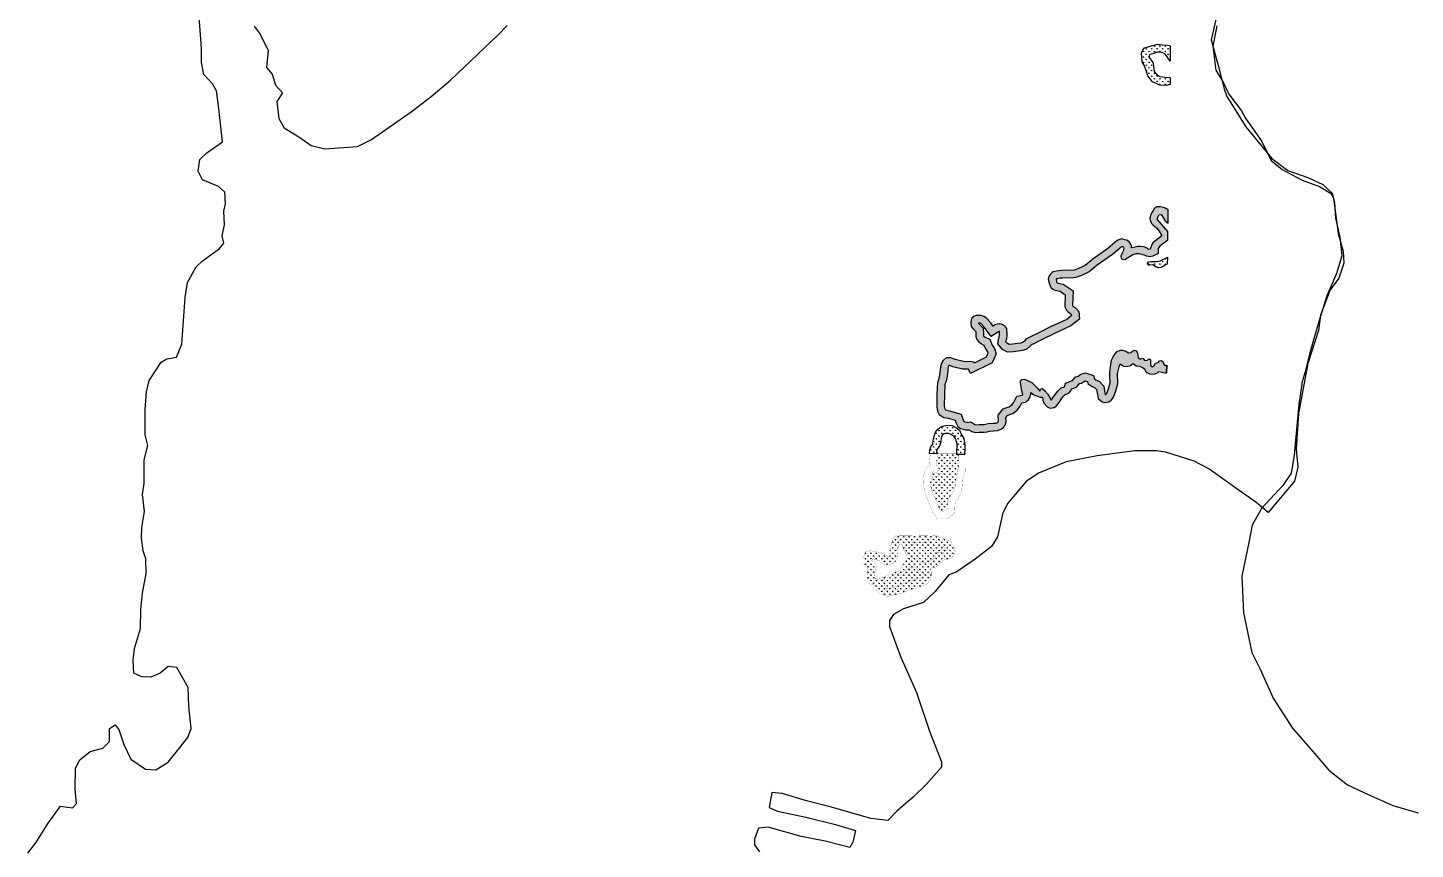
# Model space of a CAD drawing. Header units: metres. Extents: x 8244 to 287678, y 7853 to 2132060.
# Drawn here: x 268792 to 277932, y 2099594 to 2105005 of the extents above; entities that cross this region are included whole.
import ezdxf

# ---------------------------------------------------------------- set-up
doc = ezdxf.new("R2010")
doc.units = ezdxf.units.M
doc.layers.add('DISTRICT BOUNDRY', color=86, linetype='Continuous')
doc.layers.add('MANGROOVES BUFFER ZONE', color=120, linetype='Continuous')

msp = doc.modelspace()

# ---------------------------------------------------------------- hatches: boundary and pattern name
at = {"layer": 'MANGROOVES BUFFER ZONE'}
h = msp.add_hatch(dxfattribs=at)
h.set_pattern_fill('GRASS', color=256)
h.paths.add_polyline_path([(276317.2, 2104886.5), (276301.7, 2104890.2), (276264.1, 2104892.6), (276232.6, 2104897.3), (276211.4, 2104890.2), (276195, 2104885.1), (276172.9, 2104879.4), (276148.5, 2104872.9), (276136.7, 2104860.2), (276128.7, 2104837.2), (276130.1, 2104812.6), (276132.5, 2104780.6), (276146.6, 2104757.6), (276159.7, 2104722.9), (276170.1, 2104687.6), (276201.1, 2104649.6), (276249.5, 2104627.5), (276293.2, 2104623.7), (276318.6, 2104630.8), (276318.3, 2104677.8), (276282.4, 2104679.7), (276249.5, 2104683.5), (276230.7, 2104694.8), (276215.6, 2104712.1), (276212.8, 2104719.6), (276208.6, 2104749.2), (276205.8, 2104771.8), (276192.6, 2104790.6), (276180.4, 2104808.9), (276179.9, 2104820.6), (276183.2, 2104829.1), (276203.9, 2104831.9), (276218.9, 2104838.5), (276232.1, 2104843.2), (276264, 2104841.8), (276281.9, 2104832.9), (276293.2, 2104818.8), (276317.7, 2104785.7)])
h = msp.add_hatch(dxfattribs=at)
h.set_pattern_fill('GRASS', color=256)
h.paths.add_polyline_path([(276140.5, 2102825.3), (276133, 2102827.6), (276123.7, 2102824.4), (276114.3, 2102823), (276106.4, 2102833.7), (276102.7, 2102859.3), (276095.2, 2102876.1), (276082.1, 2102880.3), (276068.6, 2102874.7), (276057.9, 2102865.4), (276043.4, 2102864), (276025.7, 2102874.7), (276003.3, 2102881.7), (275987.4, 2102881.7), (275969.3, 2102872.9), (275956.2, 2102857.9), (275941.3, 2102837.4), (275931.5, 2102815), (275926.1, 2102785.7), (275920.3, 2102733.9), (275920.4, 2102697.3), (275922.4, 2102679.6), (275922.2, 2102666.1), (275911.2, 2102627.6), (275899.9, 2102596.3), (275893.9, 2102588.9), (275889.1, 2102588), (275887.2, 2102597.2), (275879.8, 2102643.5), (275852.4, 2102674.5), (275828.6, 2102684.8), (275819.4, 2102691.6), (275812.5, 2102713.6), (275759, 2102732.2), (275729.6, 2102722.2), (275712, 2102709.9), (275693.4, 2102704.5), (275679.8, 2102689), (275673.2, 2102682), (275663.8, 2102677.8), (275628.3, 2102664.3), (275620.5, 2102639.8), (275599.1, 2102632.2), (275578.5, 2102612.1), (275561.1, 2102589.6), (275545.6, 2102566.1), (275534.8, 2102551.8), (275530.2, 2102556.6), (275526.7, 2102565.3), (275510.7, 2102591.9), (275492.6, 2102614.1), (275473.8, 2102627.7), (275463.7, 2102625.6), (275459.5, 2102612.1), (275442.5, 2102631.9), (275407.3, 2102668.4), (275357.2, 2102689.3), (275340.5, 2102687.5), (275331.4, 2102678.5), (275331.4, 2102667.4), (275340.5, 2102611), (275347.5, 2102589.2), (275341.9, 2102585.5), (275306.8, 2102577.7), (275287, 2102537.9), (275276.4, 2102522.6), (275257.3, 2102508.9), (275248.8, 2102505.6), (275216.8, 2102494.3), (275183.9, 2102453.6), (275186.9, 2102415.4), (275185.3, 2102410.8), (275182.2, 2102406.3), (275170.4, 2102401.1), (275151.8, 2102399.3), (275117.9, 2102398.3), (275101.9, 2102392.8), (275089.6, 2102391.8), (275059.1, 2102391), (275036.7, 2102389.8), (275030.5, 2102391.1), (275004.7, 2102408.4), (274982.1, 2102405.6), (274977.2, 2102406), (274967.4, 2102408.3), (274958.3, 2102411.5), (274953.1, 2102422.9), (274941, 2102460.4), (274900.2, 2102471.6), (274865.8, 2102481.4), (274845.3, 2102485.2), (274835.7, 2102491.1), (274833.6, 2102495.5), (274829.9, 2102513.6), (274830.9, 2102589.5), (274834.3, 2102657.7), (274839.3, 2102671.2), (274848.3, 2102710.5), (274852.8, 2102744.5), (274853.6, 2102763.9), (274856.5, 2102774.4), (274860, 2102780), (274865.2, 2102780), (274886.7, 2102772.4), (274950.5, 2102755.4), (274989.7, 2102755.4), (275001.7, 2102726.4), (275144, 2102798.7), (275155.6, 2102821.9), (275170.7, 2102856.6), (275159.9, 2102892.9), (275144.4, 2102914.4), (275128.7, 2102954.3), (275107.1, 2102962.1), (275098, 2102967.5), (275089.3, 2102974.1), (275087.8, 2102978.3), (275087.9, 2102985.4), (275086.3, 2103025.3), (275055, 2103056.4), (275054.5, 2103059.4), (275064.2, 2103059.2), (275068.7, 2103057.8), (275075.7, 2103053.4), (275095.5, 2103031.1), (275138.2, 2102972.2), (275186.1, 2103002.3), (275192.6, 2103004.9), (275193.5, 2102983.9), (275192.2, 2102966.6), (275189.8, 2102960), (275181.9, 2102923.8), (275212.6, 2102886.2), (275246.2, 2102867), (275285.2, 2102869.9), (275346.1, 2102878.1), (275376.6, 2102890.1), (275397.4, 2102908.8), (275401.3, 2102914.6), (275407.6, 2102918.1), (275424.4, 2102925.8), (275466.4, 2102947), (275555.3, 2102991.7), (275664.2, 2103041.1), (275719.8, 2103086.3), (275716.2, 2103136.2), (275693.1, 2103159.8), (275674.4, 2103174.9), (275677.6, 2103271.3), (275613.2, 2103316.1), (275590, 2103321.1), (275572, 2103325.4), (275569.9, 2103330.7), (275566, 2103348.1), (275568.8, 2103350.6), (275575, 2103352), (275591.8, 2103354.8), (275607.7, 2103356.2), (275628.5, 2103357), (275661.7, 2103355.3), (275697, 2103360), (275734, 2103372.3), (275784.2, 2103397.5), (275837.6, 2103441), (275937.4, 2103511.5), (275997, 2103561.3), (276004.8, 2103562), (276012.5, 2103559.4), (276014.5, 2103550.6), (276011.1, 2103534.8), (276001.1, 2103518.7), (275995.6, 2103501.8), (275997.9, 2103484.3), (276002.8, 2103477.2), (276019.7, 2103476.6), (276036.6, 2103487.5), (276071.3, 2103508.7), (276092.6, 2103515.9), (276113.2, 2103515.3), (276139.3, 2103508.1), (276164, 2103499.8), (276184.1, 2103496.4), (276203.3, 2103500.7), (276238.1, 2103518.2), (276237.8, 2103550), (276250.2, 2103565.8), (276294.3, 2103599.9), (276302.6, 2103606.2), (276303.1, 2103662.9), (276232.5, 2103743.5), (276242.1, 2103771.9), (276257.8, 2103774.4), (276285.1, 2103733.9), (276303.7, 2103718.7), (276304.5, 2103805.7), (276292, 2103813.4), (276274.7, 2103819.9), (276254.9, 2103824.2), (276230.5, 2103826), (276213.8, 2103816), (276205.6, 2103801.4), (276197.6, 2103786.8), (276190.8, 2103775.5), (276187.1, 2103765.8), (276184.4, 2103751.1), (276184.9, 2103736.5), (276194.9, 2103716), (276205.9, 2103705.4), (276228.6, 2103685.8), (276244.2, 2103665.2), (276261, 2103638.7), (276262.8, 2103633.3), (276204.2, 2103588.6), (276197, 2103577.3), (276191.9, 2103564.3), (276188.6, 2103552.2), (276184.8, 2103545.9), (276173.9, 2103544.6), (276164.7, 2103552.5), (276151.3, 2103559.8), (276140.6, 2103561.6), (276122.6, 2103562.9), (276104.8, 2103563.1), (276087.7, 2103559.8), (276066.8, 2103556.2), (276062.1, 2103555.3), (276063.7, 2103569.5), (276058.8, 2103580), (276048.1, 2103594.6), (276033, 2103604.7), (276018.8, 2103607.8), (275994.9, 2103614.1), (275969.4, 2103603.3), (275906.9, 2103551.2), (275807.4, 2103480.9), (275756.9, 2103439.8), (275714.8, 2103418.6), (275685.7, 2103409), (275659.6, 2103405.5), (275628.8, 2103407), (275604.6, 2103406.1), (275585.4, 2103404.4), (275565.7, 2103401.1), (275547.6, 2103397.3), (275539.5, 2103391.7), (275526.6, 2103379.7), (275519.1, 2103366.8), (275514.4, 2103349.6), (275522, 2103315.9), (275530.5, 2103294.2), (275542.3, 2103284.1), (275558.1, 2103277.3), (275578.9, 2103272.4), (275592.8, 2103269.4), (275626.7, 2103245.8), (275624.2, 2103168.2), (275631.8, 2103146.7), (275644, 2103135.2), (275659.5, 2103122.7), (275667.7, 2103114.4), (275668.1, 2103108.7), (275637.7, 2103084), (275533.8, 2103036.8), (275443.9, 2102991.6), (275402.7, 2102970.9), (275385.1, 2102962.8), (275366.5, 2102952.6), (275359.2, 2102941.7), (275349.9, 2102933.3), (275333.5, 2102926.9), (275280, 2102919.7), (275257.7, 2102918), (275245.5, 2102925), (275235.9, 2102936.7), (275237.9, 2102946), (275241.6, 2102955.9), (275243.5, 2102983.1), (275241.8, 2103023.7), (275233, 2103035.5), (275223.6, 2103043.6), (275205.9, 2103052.4), (275191.7, 2103055.1), (275178.6, 2103053.1), (275163.4, 2103047.1), (275151.2, 2103039.5), (275134.5, 2103062.5), (275108.3, 2103091.9), (275090, 2103103.5), (275072.2, 2103109.2), (275054.5, 2103109.4), (275036.9, 2103108.6), (275023.8, 2103102.6), (275013.5, 2103094.9), (275007.7, 2103081.7), (275004.4, 2103068.5), (275003.8, 2103058.3), (275007.6, 2103037.4), (275019.1, 2103021.6), (275037.1, 2103003.7), (275037.9, 2102984.8), (275037.7, 2102969.8), (275044.1, 2102952), (275053.9, 2102938.1), (275070.1, 2102925.9), (275085.7, 2102916.7), (275090.4, 2102915), (275100.1, 2102890.3), (275114.3, 2102870.5), (275117.5, 2102859.8), (275110.2, 2102843.1), (275106.6, 2102835.8), (275027.2, 2102795.4), (275024.4, 2102802.1), (275010.7, 2102805.3), (274957, 2102805.4), (274901.5, 2102820.2), (274873.6, 2102830), (274841.1, 2102829.9), (274822.2, 2102813.8), (274810.3, 2102794.7), (274803.9, 2102771.8), (274802.9, 2102748.8), (274799, 2102719.4), (274791.3, 2102685.6), (274784.7, 2102667.9), (274781, 2102591.1), (274779.8, 2102508.9), (274785.9, 2102479.4), (274796.5, 2102457.3), (274809, 2102448.8), (274827.1, 2102437.7), (274854.3, 2102432.7), (274886.7, 2102423.4), (274901.7, 2102419.3), (274906.4, 2102404.8), (274918.4, 2102378.2), (274937, 2102365.9), (274953.6, 2102360.2), (274969.4, 2102356.5), (274983.1, 2102355.4), (274992.3, 2102356.5), (275010.6, 2102344.3), (275032.8, 2102339.5), (275061.1, 2102341.1), (275092.3, 2102341.8), (275112.3, 2102343.5), (275127, 2102348.6), (275154.9, 2102349.4), (275183.2, 2102352.1), (275206.6, 2102362.4), (275219.9, 2102372.7), (275230.2, 2102388.1), (275237.6, 2102408.7), (275235.3, 2102437.7), (275246.8, 2102451.8), (275266.4, 2102458.8), (275281.4, 2102464.8), (275312.6, 2102487), (275330.2, 2102512.4), (275340.9, 2102534.1), (275361.7, 2102538.7), (275382.6, 2102552.4), (275393.7, 2102569.2), (275399.6, 2102592.1), (275400.1, 2102601.5), (275418.7, 2102587.7), (275436, 2102579.6), (275460.7, 2102571.5), (275475.8, 2102570.9), (275477.8, 2102552.8), (275487.3, 2102529.4), (275506.3, 2102508.9), (275527.7, 2102500), (275552.9, 2102503.1), (275569.6, 2102514.9), (275586.5, 2102537.3), (275601.8, 2102560.5), (275615.9, 2102578.7), (275626.2, 2102588.8), (275649.6, 2102597.2), (275664.3, 2102612.7), (275668.6, 2102626.1), (275683, 2102631.6), (275702.7, 2102640.4), (275716.8, 2102655.3), (275721.3, 2102660.5), (275733.8, 2102664.2), (275752.4, 2102677.1), (275758.8, 2102679.3), (275772.3, 2102674.6), (275776.3, 2102661.8), (275784.9, 2102654.9), (275803.6, 2102641.2), (275822.3, 2102633.1), (275832.7, 2102621.3), (275838, 2102588.1), (275843.4, 2102562.3), (275869.2, 2102540.9), (275887.9, 2102537), (275912.8, 2102541.6), (275928, 2102551.6), (275944, 2102571.3), (275958.8, 2102612.2), (275972.2, 2102658.8), (275972.4, 2102682.1), (275970.4, 2102700.2), (275970.3, 2102727.7), (275981.3, 2102771.2), (275988.7, 2102791.8), (276009.2, 2102775.4), (276028.4, 2102773.7), (276055.6, 2102780.9), (276074.6, 2102792.7), (276093.6, 2102779), (276116.2, 2102775.7), (276135.3, 2102767.2), (276146.9, 2102759.5), (276160.2, 2102736.8), (276181.5, 2102724.5), (276211.2, 2102722.3), (276234.1, 2102731.1), (276244, 2102741.2), (276262.4, 2102736.1), (276282.3, 2102732.5), (276294.4, 2102732), (276294.8, 2102781.4), (276281.5, 2102780.5), (276273.1, 2102793.1), (276268.4, 2102805.7), (276258.1, 2102812.7), (276246.5, 2102811.8), (276239.4, 2102800.1), (276221.6, 2102795), (276213.2, 2102780.1), (276199.2, 2102770.3), (276189.9, 2102775.4), (276188, 2102795), (276188, 2102816.4), (276182, 2102823), (276166.6, 2102816), (276153.5, 2102813.6), (276146.5, 2102818.3)])
h = msp.add_hatch(dxfattribs=at)
h.set_pattern_fill('GRASS', color=256)
h.paths.add_polyline_path([(276301.1, 2103450.3), (276301.6, 2103494), (276274.8, 2103480.6), (276251.9, 2103468.5), (276227.8, 2103465.4), (276206.9, 2103465.4), (276190.8, 2103465.6), (276174.2, 2103461.9), (276169.3, 2103451.9), (276171.9, 2103441.9), (276183.3, 2103440.4), (276198.8, 2103443.3), (276208.6, 2103440.1), (276221.2, 2103429.8), (276241.6, 2103422.9), (276258.5, 2103425.5), (276285.5, 2103441)])
h = msp.add_hatch(dxfattribs=at)
h.set_pattern_fill('GRASS', color=256)
h.paths.add_polyline_path([(274941.8, 2102328.7), (274929.3, 2102353.1), (274910.4, 2102370.5), (274881.8, 2102385.1), (274853.4, 2102388), (274826.7, 2102382.7), (274801.2, 2102372.1), (274785.3, 2102358.5), (274772.4, 2102341.4), (274761.5, 2102306.4), (274757.1, 2102284.4), (274753.5, 2102261.2), (274740.6, 2102244.6), (274735.1, 2102222.2), (274733, 2102199.4), (274784.4, 2102197.5), (274781.5, 2102209.3), (274783.8, 2102227.1), (274797, 2102246), (274802.7, 2102257.8), (274808.9, 2102281), (274811.1, 2102304.1), (274815.9, 2102317.6), (274824.7, 2102329.5), (274840.5, 2102334.3), (274855.7, 2102334.5), (274877.7, 2102326.1), (274889.3, 2102316.8), (274903.4, 2102295.3), (274913, 2102263.8), (274909.8, 2102193.1), (274961.9, 2102191.2), (274963.1, 2102199.8), (274965.7, 2102226.3), (274964.9, 2102257), (274958.6, 2102300)])
h = msp.add_hatch(dxfattribs=at)
h.set_pattern_fill('GRASS', color=256)
h.paths.add_polyline_path([(274794, 2102198.5), (274785.9, 2102175.9), (274777.4, 2102142.2), (274781.5, 2102117.1), (274800.1, 2102096.9), (274813.9, 2102082.7), (274811.3, 2102063.9), (274753.9, 2102071.1), (274753.9, 2102039.3), (274745.6, 2102024.2), (274737.1, 2102002.2), (274743.6, 2101967.9), (274803.2, 2101824.8), (274822.6, 2101818.4), (274842.1, 2101830), (274853.7, 2101844.9), (274854.4, 2101866.3), (274851.4, 2101895.7), (274893.7, 2101960), (274901.1, 2101979), (274907.6, 2102025.6), (274914.7, 2102069.7), (274925, 2102132.4), (274922.4, 2102198.1)])
h = msp.add_hatch(dxfattribs=at)
h.set_pattern_fill('GRASS', color=256)
h.paths.add_polyline_path([(274801.7, 2101646.5), (274785, 2101657.7), (274768.8, 2101660.3), (274737.3, 2101661.3), (274700.5, 2101660.3), (274646.2, 2101661.1), (274536.7, 2101660.2), (274511, 2101658.5), (274493.9, 2101644.8), (274473.8, 2101583.6), (274470.2, 2101518.9), (274404, 2101548.7), (274378.3, 2101554.9), (274339.5, 2101559.7), (274312.3, 2101554.8), (274302.1, 2101532.6), (274295.8, 2101504.8), (274297, 2101482), (274310.7, 2101462), (274325.5, 2101441.1), (274320, 2101389.9), (274323.3, 2101361.2), (274337, 2101343.4), (274371.9, 2101331.3), (274381.2, 2101304), (274400.3, 2101278.1), (274458.1, 2101260.8), (274494.6, 2101267.8), (274544.7, 2101278.8), (274584.6, 2101295.2), (274613.4, 2101307.3), (274665.8, 2101320.5), (274702, 2101334), (274722.7, 2101346.2), (274739.2, 2101373.1), (274743.3, 2101399.5), (274743.5, 2101419.3), (274736.9, 2101453.8), (274769.8, 2101448.8), (274803.1, 2101479), (274823.2, 2101498.6), (274838.7, 2101501.3), (274868.9, 2101509.7), (274891.2, 2101528.5), (274901.1, 2101553.3), (274895.6, 2101582.7), (274872.6, 2101618.3), (274840.9, 2101636.5)])
h.paths.add_polyline_path([(274657.8, 2101430.3), (274658.6, 2101429.9), (274641.3, 2101444.8)], flags=16)
h.paths.add_polyline_path([(274472.2, 2101404.3), (274383.3, 2101366.2), (274364.3, 2101394.1), (274376.8, 2101428), (274383.3, 2101459.1), (274372, 2101478.4), (274355.1, 2101492.9), (274333.3, 2101507.6), (274405.7, 2101497.6), (274428.4, 2101472.4), (274447.7, 2101469.6), (274473, 2101471.6), (274495.6, 2101478.4), (274512.9, 2101492.5), (274517.7, 2101511.8), (274521.7, 2101544), (274523.7, 2101569.7), (274525.8, 2101587.8), (274540.4, 2101615.3), (274556.3, 2101591.8), (274558.7, 2101571.3), (274595, 2101512.8), (274555, 2101462.8), (274533.1, 2101428.5)], flags=16)

# ---------------------------------------------------------------- linework, layer by layer
at = {"layer": 'DISTRICT BOUNDRY'}
for points in [[(268791.7, 2099568.5, 0), (268845, 2099636.2, 0), (268926.9, 2099764.7, 0), (269006.7, 2099877.4, 0), (269087.5, 2099866.9, 0), (269111.9, 2099896.2, 0), (269104.5, 2099990.3, 0), (269105.6, 2100127.1, 0), (269134.3, 2100183.4, 0), (269203.4, 2100237.8, 0), (269286.2, 2100258.6, 0), (269330.6, 2100303.8, 0), (269330, 2100389, 0), (269367.9, 2100414, 0), (269392.8, 2100382.8, 0), (269425, 2100284.4, 0), (269470.6, 2100186.1, 0), (269567.5, 2100121.9, 0), (269634.8, 2100117.9, 0), (269717.4, 2100167.9, 0), (269846.1, 2100330.4, 0), (269868.1, 2100388.8, 0), (269853.4, 2100536.7, 0), (269848, 2100660, 0), (269772.9, 2100791.7, 0), (269716.8, 2100798, 0), (269663.4, 2100752.7, 0), (269603, 2100727.5, 0), (269542.5, 2100729.3, 0), (269490.7, 2100753.5, 0), (269485.6, 2100838.7, 0), (269493.9, 2100915, 0), (269535.5, 2101047.6, 0), (269536.7, 2101171, 0), (269547, 2101280.9, 0), (269570.7, 2101409, 0), (269569.9, 2101507.6, 0), (269551.5, 2101559, 0), (269541.9, 2101641.9, 0), (269543.6, 2101713.6, 0), (269560.7, 2101819.2, 0), (269548.6, 2101931.2, 0), (269559.2, 2102005.3, 0), (269558, 2102157.7, 0), (269581.9, 2102252.1, 0), (269565.6, 2102323.7, 0), (269564.3, 2102491.9, 0), (269574.6, 2102606.3, 0), (269591.9, 2102680.5, 0), (269671.7, 2102802.2, 0), (269707.3, 2102824.9, 0), (269772.3, 2102834.4, 0), (269807.5, 2102919.8, 0), (269829.7, 2103227.2, 0), (269844.6, 2103326, 0), (269902.1, 2103429.6, 0), (269939.9, 2103468, 0), (270055.8, 2103549.7, 0), (270082.4, 2103585.8, 0), (270073.1, 2103635, 0), (270088.2, 2103706.9, 0), (270083, 2103796.6, 0), (270093.8, 2103846, 0), (270090.9, 2103922.1, 0), (270048, 2103960, 0), (269942.3, 2104003.9, 0), (269915, 2104059.8, 0), (269925.6, 2104136.1, 0), (269972.3, 2104181.3, 0), (270074.9, 2104253.9, 0), (270050.7, 2104473.4, 0), (270034.1, 2104589.9, 0), (270009, 2104634.5, 0), (269952.5, 2104696.9, 0), (269936.2, 2104775.2, 0), (269935.4, 2104869.4, 0), (269917.9, 2105104.7, 0)], [(276618.4, 2105059, 0), (276587.6, 2104924.5, 0), (276632.8, 2104755.7, 0), (276674.1, 2104602.9, 0), (276689.9, 2104551, 0), (276815.9, 2104352, 0), (276988.5, 2104143.9, 0), (277093.4, 2104064.3, 0), (277224, 2104018.4, 0), (277324.1, 2103971.8, 0), (277385.2, 2103916.3, 0), (277401.3, 2103852.4, 0), (277407.8, 2103750.3, 0), (277436, 2103626, 0), (277448.7, 2103501.4, 0), (277414.3, 2103385, 0), (277350.6, 2103239.7, 0), (277305.4, 2103098, 0), (277267.6, 2102970.5, 0), (277236.6, 2102854.6, 0), (277206.2, 2102737.7, 0), (277186.8, 2102672.4, 0), (277166.2, 2102523, 0), (277140.6, 2102264.4, 0), (277133.8, 2102187.8, 0), (277113.9, 2102071.9, 0), (277060.1, 2101990.3, 0), (276920.4, 2101837.8, 0), (276858.4, 2101728.1, 0), (276838.3, 2101625.3, 0), (276790.5, 2101392.5, 0), (276800.8, 2101151.3, 0), (276856.3, 2100889.5, 0), (276910.4, 2100780.4, 0), (276995.4, 2100588.4, 0), (277122.9, 2100390.4, 0), (277256.5, 2100238, 0), (277363.4, 2100114.9, 0), (277486.4, 2100018.4, 0), (277594.1, 2099966.9, 0), (277784.1, 2099882.6, 0), (277950.8, 2099833.1, 0)], [(270284, 2105015.7, 0), (270322.6, 2104962.2, 0), (270375, 2104854.9, 0), (270364.7, 2104742.8, 0), (270400.9, 2104698.2, 0), (270423.9, 2104626.6, 0), (270469.1, 2104575.4, 0), (270431.5, 2104519.1, 0), (270445.8, 2104407.1, 0), (270479.9, 2104344.6, 0), (270583.6, 2104282.6, 0), (270658, 2104229.4, 0), (270747.8, 2104207.7, 0), (270963, 2104222.9, 0), (271056.8, 2104268.5, 0), (271317.6, 2104450, 0), (271449.1, 2104551.9, 0), (271576, 2104660.5, 0), (271889.8, 2104959.1, 0), (271949.8, 2105020, 0)], [(276624.1, 2105016.9, 0), (276598.7, 2104884.4, 0), (276618.9, 2104725.7, 0), (276668.7, 2104642.9, 0), (276703.3, 2104567.5, 0), (276787.4, 2104458.5, 0), (276814.3, 2104409.6, 0), (276921.4, 2104255.3, 0), (276982.9, 2104131.1, 0), (277055.2, 2104071.1, 0), (277188.2, 2104000.3, 0), (277302, 2103959.6, 0), (277374.2, 2103914.8, 0), (277393.3, 2103884.7, 0), (277425.4, 2103650.5, 0), (277456.6, 2103533.5, 0), (277461, 2103454.1, 0), (277427.8, 2103355.5, 0), (277371.7, 2103279.4, 0), (277308.7, 2103112.5, 0), (277294.4, 2103010.3, 0), (277224.3, 2102794.1, 0), (277162.6, 2102464.6, 0), (277148.5, 2102229.6, 0), (277158.3, 2102110.7, 0), (277137, 2102018, 0), (276963.9, 2101811.3, 0), (276882.1, 2101880.6, 0), (276771.6, 2101955.9, 0), (276573.2, 2102100.1, 0), (276476.3, 2102150.8, 0), (276289.8, 2102209.8, 0), (276226.9, 2102218.4, 0), (276085.7, 2102217.2, 0), (275837.1, 2102186.1, 0), (275633.4, 2102146.3, 0), (275450.1, 2102070.9, 0), (275369.9, 2102016.4, 0), (275247.7, 2101874.2, 0), (275214.6, 2101808.9, 0), (275180, 2101651.7, 0), (275140.1, 2101588.6, 0), (275033.2, 2101504.9, 0), (274908.3, 2101418.7, 0), (274859.1, 2101400.3, 0), (274770.3, 2101292, 0), (274692.4, 2101219.6, 0), (274560.5, 2101178.2, 0), (274495.8, 2101139.6, 0), (274469.2, 2101101.3, 0), (274469.5, 2101060.9, 0), (274540.6, 2100864.2, 0), (274645.6, 2100625.3, 0), (274732.8, 2100372.6, 0), (274810.7, 2100169.3, 0), (274811, 2100133.4, 0), (274713.2, 2100022.8, 0), (274626.5, 2099939.1, 0), (274517.4, 2099844.1, 0), (274457.3, 2099783.1, 0), (274345.1, 2099795.6, 0), (274086.7, 2099872, 0), (273922.7, 2099913.3, 0), (273760.9, 2099961.3, 0), (273693.5, 2099967.4, 0), (273676.4, 2099868.7, 0), (273730.4, 2099844.5, 0), (273916.8, 2099805.6, 0), (274112.2, 2099757.9, 0), (274244.8, 2099716.4, 0), (274227.5, 2099640, 0), (274207.6, 2099606.2, 0), (274045.9, 2099647.5, 0), (273886.4, 2099677.6, 0), (273668.5, 2099738.6, 0), (273605.7, 2099733.6, 0), (273579.4, 2099659.4, 0), (273579.7, 2099623.5, 0), (273611.5, 2099576.7, 0)]]:
    msp.add_polyline3d(points, dxfattribs=at)
at = {"layer": 'MANGROOVES BUFFER ZONE', "flags": 128}
for points in [[(276318.3, 2104677.8), (276318.6, 2104630.8), (276293.2, 2104623.7), (276249.5, 2104627.5), (276201.1, 2104649.6), (276170.1, 2104687.6), (276159.7, 2104722.9), (276146.6, 2104757.6), (276132.5, 2104780.6), (276130.1, 2104812.6), (276128.7, 2104837.2), (276136.7, 2104860.2), (276148.5, 2104872.9), (276172.9, 2104879.4), (276195, 2104885.1), (276211.4, 2104890.2), (276232.6, 2104897.3), (276264.1, 2104892.6), (276301.7, 2104890.2), (276317.2, 2104886.5), (276317.7, 2104785.7)], [(276317.7, 2104785.7), (276293.2, 2104818.8), (276281.9, 2104832.9), (276264, 2104841.8), (276232.1, 2104843.2), (276218.9, 2104838.5), (276203.9, 2104831.9), (276183.2, 2104829.1), (276179.9, 2104820.6), (276180.4, 2104808.9), (276192.6, 2104790.6), (276205.8, 2104771.8), (276208.6, 2104749.2), (276212.8, 2104719.6), (276215.6, 2104712.1), (276230.7, 2104694.8), (276249.5, 2104683.5), (276282.4, 2104679.7), (276318.3, 2104677.8)], [(276303.1, 2103662.9), (276232.5, 2103743.5), (276242.1, 2103771.9), (276257.8, 2103774.4), (276285.1, 2103733.9), (276303.7, 2103718.7)], [(274784.4, 2102197.5), (274781.5, 2102209.3), (274783.8, 2102227.1), (274797, 2102246), (274802.7, 2102257.8), (274808.9, 2102281), (274811.1, 2102304.1), (274815.9, 2102317.6), (274824.7, 2102329.5), (274840.5, 2102334.3), (274855.7, 2102334.5), (274877.7, 2102326.1), (274889.3, 2102316.8), (274903.4, 2102295.3), (274913, 2102263.8), (274909.8, 2102193.1)]]:
    msp.add_lwpolyline(points, dxfattribs=at)
at = {"layer": 'MANGROOVES BUFFER ZONE'}
for points in [[(276303.7, 2103718.7), (276304.5, 2103805.7), (276292, 2103813.4), (276274.7, 2103819.9), (276254.9, 2103824.2), (276230.5, 2103826), (276213.8, 2103816), (276205.6, 2103801.4), (276197.6, 2103786.8), (276190.8, 2103775.5), (276187.1, 2103765.8), (276184.4, 2103751.1), (276184.9, 2103736.5), (276194.9, 2103716), (276205.9, 2103705.4), (276228.6, 2103685.8), (276244.2, 2103665.2), (276261, 2103638.7), (276262.8, 2103633.3), (276204.2, 2103588.6), (276197, 2103577.3), (276191.9, 2103564.3), (276188.6, 2103552.2), (276184.8, 2103545.9), (276173.9, 2103544.6), (276164.7, 2103552.5), (276151.3, 2103559.8), (276140.6, 2103561.6), (276122.6, 2103562.9), (276104.8, 2103563.1), (276087.7, 2103559.8), (276066.8, 2103556.2), (276062.1, 2103555.3), (276063.7, 2103569.5), (276058.8, 2103580), (276048.1, 2103594.6), (276033, 2103604.7), (276018.8, 2103607.8), (275994.9, 2103614.1), (275969.4, 2103603.3), (275906.9, 2103551.2), (275807.4, 2103480.9), (275756.9, 2103439.8), (275714.8, 2103418.6), (275685.7, 2103409), (275659.6, 2103405.5), (275628.8, 2103407), (275604.6, 2103406.1), (275585.4, 2103404.4), (275565.7, 2103401.1), (275547.6, 2103397.3), (275539.5, 2103391.7), (275526.6, 2103379.7), (275519.1, 2103366.8), (275514.4, 2103349.6), (275522, 2103315.9), (275530.5, 2103294.2), (275542.3, 2103284.1), (275558.1, 2103277.3), (275578.9, 2103272.4), (275592.8, 2103269.4), (275626.7, 2103245.8), (275624.2, 2103168.2), (275631.8, 2103146.7), (275644, 2103135.2), (275659.5, 2103122.7), (275667.7, 2103114.4), (275668.1, 2103108.7), (275637.7, 2103084), (275533.8, 2103036.8), (275443.9, 2102991.6), (275402.7, 2102970.9), (275385.1, 2102962.8), (275366.5, 2102952.6), (275359.2, 2102941.7), (275349.9, 2102933.3), (275333.5, 2102926.9), (275280, 2102919.7), (275257.7, 2102918), (275245.5, 2102925), (275235.9, 2102936.7), (275237.9, 2102946), (275241.6, 2102955.9), (275243.5, 2102983.1), (275241.8, 2103023.7), (275233, 2103035.5), (275223.6, 2103043.6), (275205.9, 2103052.4), (275191.7, 2103055.1), (275178.6, 2103053.1), (275163.4, 2103047.1), (275151.2, 2103039.5), (275134.5, 2103062.5), (275108.3, 2103091.9), (275090, 2103103.5), (275072.2, 2103109.2), (275054.5, 2103109.4), (275036.9, 2103108.6), (275023.8, 2103102.6), (275013.5, 2103094.9), (275007.7, 2103081.7), (275004.4, 2103068.5), (275003.8, 2103058.3), (275007.6, 2103037.4), (275019.1, 2103021.6), (275037.1, 2103003.7), (275037.9, 2102984.8), (275037.7, 2102969.8), (275044.1, 2102952), (275053.9, 2102938.1), (275070.1, 2102925.9), (275085.7, 2102916.7), (275090.4, 2102915), (275100.1, 2102890.3), (275114.3, 2102870.5), (275117.5, 2102859.8), (275110.2, 2102843.1), (275106.6, 2102835.8), (275027.2, 2102795.4), (275024.4, 2102802.1), (275010.7, 2102805.3), (274957, 2102805.4), (274901.5, 2102820.2), (274873.6, 2102830), (274841.1, 2102829.9), (274822.2, 2102813.8), (274810.3, 2102794.7), (274803.9, 2102771.8), (274802.9, 2102748.8), (274799, 2102719.4), (274791.3, 2102685.6), (274784.7, 2102667.9), (274781, 2102591.1), (274779.8, 2102508.9), (274785.9, 2102479.4), (274796.5, 2102457.3), (274809, 2102448.8), (274827.1, 2102437.7), (274854.3, 2102432.7), (274886.7, 2102423.4), (274901.7, 2102419.3), (274906.4, 2102404.8), (274918.4, 2102378.2), (274937, 2102365.9), (274953.6, 2102360.2), (274969.4, 2102356.5), (274983.1, 2102355.4), (274992.3, 2102356.5)], [(276302.6, 2103606.2), (276302.6, 2103606.2), (276294.3, 2103599.9), (276250.2, 2103565.8), (276237.8, 2103550), (276238.1, 2103518.2), (276203.3, 2103500.7), (276184.1, 2103496.4), (276164, 2103499.8), (276139.3, 2103508.1), (276113.2, 2103515.3), (276092.6, 2103515.9), (276071.3, 2103508.7), (276036.6, 2103487.5), (276019.7, 2103476.6), (276002.8, 2103477.2), (275997.9, 2103484.3), (275995.6, 2103501.8), (276001.1, 2103518.7), (276011.1, 2103534.8), (276014.5, 2103550.6), (276012.5, 2103559.4), (276004.8, 2103562), (275998.7, 2103561.4), (275995.7, 2103560.2), (275937.4, 2103511.5), (275837.6, 2103441), (275784.2, 2103397.5), (275734, 2103372.3), (275697, 2103360), (275661.7, 2103355.3), (275628.5, 2103357), (275607.7, 2103356.2), (275591.8, 2103354.8), (275575, 2103352), (275568.8, 2103350.6), (275566, 2103348.1), (275566, 2103348), (275569.9, 2103330.7), (275571.8, 2103325.9), (275573.9, 2103325), (275590, 2103321.1), (275613.2, 2103316.1), (275677.6, 2103271.3), (275674.5, 2103175.9), (275674.9, 2103174.8), (275676.9, 2103172.9), (275693.1, 2103159.8), (275716.2, 2103136.2), (275719.8, 2103086.3), (275664.2, 2103041.1), (275555.3, 2102991.7), (275466.4, 2102947), (275424.4, 2102925.8), (275407.6, 2102918.1), (275401.3, 2102914.6), (275397.4, 2102908.8), (275376.6, 2102890.1), (275346.1, 2102878.1), (275285.2, 2102869.9), (275246.2, 2102867), (275212.6, 2102886.2), (275181.9, 2102923.8), (275189.8, 2102960), (275192.2, 2102966.6), (275193.5, 2102983.9), (275192.7, 2103003.1), (275190.6, 2103004.1), (275186.1, 2103002.3), (275138.2, 2102972.2), (275095.5, 2103031.1), (275075.7, 2103053.4), (275068.7, 2103057.8), (275064.2, 2103059.2), (275055.2, 2103059.3), (275054.5, 2103059.3), (275054.8, 2103057.5), (275057.2, 2103054.3), (275086.3, 2103025.3), (275087.9, 2102985.4), (275087.8, 2102978.3), (275088.9, 2102975.3), (275090.3, 2102973.3), (275098, 2102967.5), (275107.1, 2102962.1), (275128.7, 2102954.3), (275144.4, 2102914.4), (275159.9, 2102892.9), (275170.7, 2102856.6), (275155.6, 2102821.9), (275144, 2102798.7), (275001.7, 2102726.4), (274989.7, 2102755.4), (274950.5, 2102755.4), (274886.7, 2102772.4), (274865.2, 2102780), (274860, 2102780), (274856.5, 2102774.4), (274853.6, 2102763.9), (274852.8, 2102744.5), (274848.3, 2102710.5), (274839.3, 2102671.2), (274834.3, 2102657.7), (274830.9, 2102589.5), (274829.9, 2102513.6), (274833.6, 2102495.5), (274835.7, 2102491.1), (274836.1, 2102490.9), (274845.3, 2102485.2), (274865.8, 2102481.4), (274900.2, 2102471.6), (274941, 2102460.4), (274953.1, 2102422.9), (274958.1, 2102411.9), (274959.2, 2102411.1), (274967.4, 2102408.3), (274977.2, 2102406), (274982.1, 2102405.6), (275004.7, 2102408.4), (275030.5, 2102391.1), (275036.7, 2102389.8), (275059.1, 2102391), (275089.6, 2102391.8), (275101.9, 2102392.8), (275117.9, 2102398.3), (275151.8, 2102399.3), (275170.4, 2102401.1), (275180.8, 2102405.6), (275182.9, 2102407.3), (275185.3, 2102410.8), (275186.9, 2102415.4), (275183.9, 2102453.6), (275216.8, 2102494.3), (275248.8, 2102505.6), (275257.3, 2102508.9), (275276.4, 2102522.6), (275287, 2102537.9), (275306.8, 2102577.7), (275341.9, 2102585.5), (275346.5, 2102588.6), (275347.4, 2102589.8), (275340.5, 2102611), (275331.4, 2102667.4), (275331.4, 2102678.5), (275340.5, 2102687.5), (275357.2, 2102689.3), (275407.3, 2102668.4), (275442.5, 2102631.9), (275459.5, 2102612.1), (275463.7, 2102625.6), (275473.8, 2102627.7), (275492.6, 2102614.1), (275510.7, 2102591.9), (275526.7, 2102565.3), (275530.2, 2102556.6), (275534.8, 2102551.8), (275545.6, 2102566.1), (275561.1, 2102589.6), (275578.5, 2102612.1), (275599.1, 2102632.2), (275620.5, 2102639.8), (275628.3, 2102664.3), (275663.8, 2102677.8), (275673.2, 2102682), (275679.8, 2102689), (275693.4, 2102704.5), (275712, 2102709.9), (275729.6, 2102722.2), (275759, 2102732.2), (275812.5, 2102713.6), (275819.4, 2102691.6), (275828.6, 2102684.8), (275852.4, 2102674.5), (275879.8, 2102643.5), (275887.2, 2102597.2), (275888.7, 2102589.7), (275890.4, 2102588.3), (275893.8, 2102588.9), (275894.1, 2102589.1), (275899.9, 2102596.3), (275911.2, 2102627.6), (275922.2, 2102666.1), (275922.4, 2102679.6), (275920.4, 2102697.3), (275920.3, 2102733.9), (275926.1, 2102785.7), (275931.5, 2102815), (275941.3, 2102837.4), (275956.2, 2102857.9), (275969.3, 2102872.9), (275987.4, 2102881.7), (276003.3, 2102881.7), (276025.7, 2102874.7), (276043.4, 2102864), (276057.9, 2102865.4), (276068.6, 2102874.7), (276082.1, 2102880.3), (276095.2, 2102876.1), (276102.7, 2102859.3), (276106.4, 2102833.7), (276114.3, 2102823), (276123.7, 2102824.4), (276133, 2102827.6), (276140.5, 2102825.3), (276146.5, 2102818.3), (276153.5, 2102813.6), (276166.6, 2102816), (276182, 2102823), (276188, 2102816.4), (276188, 2102795), (276189.9, 2102775.4), (276199.2, 2102770.3), (276213.2, 2102780.1), (276221.6, 2102795), (276239.4, 2102800.1), (276246.5, 2102811.8), (276258.1, 2102812.7), (276268.4, 2102805.7), (276273.1, 2102793.1), (276281.5, 2102780.5), (276294.8, 2102781.4), (276294.4, 2102732)], [(276302.6, 2103606.2), (276303.1, 2103662.9)], [(276301.1, 2103450.3), (276285.5, 2103441), (276258.5, 2103425.5), (276241.6, 2103422.9), (276221.2, 2103429.8), (276208.6, 2103440.1), (276198.8, 2103443.3), (276183.3, 2103440.4), (276171.9, 2103441.9), (276169.3, 2103451.9), (276174.2, 2103461.9), (276190.8, 2103465.6), (276206.9, 2103465.4), (276227.8, 2103465.4), (276251.9, 2103468.5), (276274.8, 2103480.6), (276301.6, 2103494)], [(276301.1, 2103450.3), (276301.6, 2103494)], [(274992.3, 2102356.5), (275010.6, 2102344.3), (275032.8, 2102339.5), (275061.1, 2102341.1), (275092.3, 2102341.8), (275112.3, 2102343.5), (275127, 2102348.6), (275154.9, 2102349.4), (275183.2, 2102352.1), (275206.6, 2102362.4), (275219.9, 2102372.7), (275230.2, 2102388.1), (275237.6, 2102408.7), (275235.3, 2102437.7), (275246.8, 2102451.8), (275266.4, 2102458.8), (275281.4, 2102464.8), (275312.6, 2102487), (275330.2, 2102512.4), (275340.9, 2102534.1), (275361.7, 2102538.7), (275382.6, 2102552.4), (275393.7, 2102569.2), (275399.6, 2102592.1), (275400.1, 2102601.5), (275418.7, 2102587.7), (275436, 2102579.6), (275460.7, 2102571.5), (275475.8, 2102570.9), (275477.8, 2102552.8), (275487.3, 2102529.4), (275506.3, 2102508.9), (275527.7, 2102500), (275552.9, 2102503.1), (275569.6, 2102514.9), (275586.5, 2102537.3), (275601.8, 2102560.5), (275615.9, 2102578.7), (275626.2, 2102588.8), (275649.6, 2102597.2), (275664.3, 2102612.7), (275668.6, 2102626.1), (275683, 2102631.6), (275702.7, 2102640.4), (275716.8, 2102655.3), (275721.3, 2102660.5), (275733.8, 2102664.2), (275752.4, 2102677.1), (275758.8, 2102679.3), (275772.3, 2102674.6), (275776.3, 2102661.8), (275784.9, 2102654.9), (275803.6, 2102641.2), (275822.3, 2102633.1), (275832.7, 2102621.3), (275838, 2102588.1), (275843.4, 2102562.3), (275869.2, 2102540.9), (275887.9, 2102537), (275912.8, 2102541.6), (275928, 2102551.6), (275944, 2102571.3), (275958.8, 2102612.2), (275972.2, 2102658.8), (275972.4, 2102682.1), (275970.4, 2102700.2), (275970.3, 2102727.7), (275981.3, 2102771.2), (275988.7, 2102791.8), (276009.2, 2102775.4), (276028.4, 2102773.7), (276055.6, 2102780.9), (276074.6, 2102792.7), (276093.6, 2102779), (276116.2, 2102775.7), (276135.3, 2102767.2), (276146.9, 2102759.5), (276160.2, 2102736.8), (276181.5, 2102724.5), (276211.2, 2102722.3), (276234.1, 2102731.1), (276244, 2102741.2), (276262.4, 2102736.1), (276282.3, 2102732.5), (276294.4, 2102732), (276294.8, 2102781.4)], [(274784.4, 2102197.5), (274733, 2102199.4), (274735.1, 2102222.2), (274740.6, 2102244.6), (274753.5, 2102261.2), (274757.1, 2102284.4), (274761.5, 2102306.4), (274772.4, 2102341.4), (274785.3, 2102358.5), (274801.2, 2102372.1), (274826.7, 2102382.7), (274853.4, 2102388), (274881.8, 2102385.1), (274910.4, 2102370.5), (274929.3, 2102353.1), (274941.8, 2102328.7), (274958.6, 2102300), (274964.9, 2102257), (274965.7, 2102226.3), (274963.1, 2102199.8), (274961.9, 2102191.2), (274909.8, 2102193.1)]]:
    msp.add_lwpolyline(points, dxfattribs=at)
at = {"layer": 'MANGROOVES BUFFER ZONE', "const_width": 1}
for points in [[(274972.6, 2102198), (274972, 2102096.6), (274949.8, 2102024), (274944.5, 2101956.9), (274933.1, 2101929.8), (274919.6, 2101899.3), (274903.3, 2101885.7), (274900.9, 2101871.1), (274899, 2101833.2), (274897.2, 2101812.8), (274883.1, 2101795.5), (274866.1, 2101781.2), (274850.7, 2101771.9), (274831.7, 2101768.5), (274810.3, 2101775.6), (274777.6, 2101774.9), (274772.8, 2101788.4), (274750.6, 2101816.3), (274733.7, 2101862.5), (274701.3, 2101947.5), (274690, 2102006.8), (274692.4, 2102047.9), (274704.8, 2102095.1), (274720.4, 2102113.8), (274742.5, 2102129.6), (274732.3, 2102136.3), (274731.1, 2102155.3), (274737.3, 2102179.3), (274740.7, 2102198.6)], [(274468.6, 2101519.6), (274472, 2101551.9), (274474, 2101586.3), (274481.6, 2101607.5), (274493.9, 2101644.8), (274511, 2101658.5), (274538.9, 2101660.3), (274578.6, 2101660.5), (274646.2, 2101661.1), (274700.5, 2101660.3), (274737.3, 2101661.3), (274768.8, 2101660.3), (274785, 2101657.7), (274801.7, 2101646.5), (274820, 2101641.8), (274839.8, 2101637.1), (274872.6, 2101618.3), (274895.6, 2101582.7), (274901.1, 2101553.3), (274891.2, 2101528.5), (274868.9, 2101509.7), (274838.7, 2101501.3), (274823.2, 2101498.6), (274803.1, 2101479), (274769.8, 2101448.8), (274756, 2101450.9), (274739.4, 2101441), (274743.5, 2101419.3), (274743.3, 2101399.5), (274739.2, 2101373.1), (274722.7, 2101346.2), (274702, 2101334), (274665.8, 2101320.5), (274613.4, 2101307.3), (274584.6, 2101295.2), (274544.7, 2101278.8), (274494.6, 2101267.8), (274451.9, 2101259.6), (274428.1, 2101269.8), (274400.3, 2101278.1), (274381.2, 2101304), (274371.9, 2101331.3), (274337, 2101343.4), (274323.3, 2101361.2), (274320, 2101389.9), (274324.6, 2101432.9), (274322.8, 2101444.9), (274310.7, 2101462), (274297, 2101482), (274295.8, 2101504.8), (274302.1, 2101532.6), (274312.3, 2101554.8), (274339.5, 2101559.7), (274378.3, 2101554.9), (274426.8, 2101543.3), (274447.5, 2101529.1)]]:
    msp.add_lwpolyline(points, close=True, dxfattribs=at)
at = {"layer": 'MANGROOVES BUFFER ZONE', "const_width": 1, "flags": 128}
for points in [[(274922.4, 2102198.1), (274925, 2102132.4), (274914.7, 2102069.7), (274907.6, 2102025.6), (274901.1, 2101979), (274890.1, 2101950.6), (274873.8, 2101929.7), (274858.9, 2101907), (274852.4, 2101885.7), (274854.4, 2101866.3), (274853.7, 2101844.9), (274842.1, 2101830), (274822.6, 2101818.4), (274803.2, 2101824.8), (274743.6, 2101967.9), (274737.1, 2102002.2), (274745.6, 2102024.2), (274753.9, 2102039.3), (274753.9, 2102051.9), (274751.5, 2102063.6), (274751.9, 2102076.6), (274757.1, 2102079.9), (274775.4, 2102076.2), (274784.3, 2102067.3), (274800.5, 2102065.3), (274812.3, 2102070.9), (274813.9, 2102082.7), (274800.1, 2102096.9), (274781.5, 2102117.1), (274777.4, 2102142.2), (274785.9, 2102175.9), (274794, 2102198.5)], [(274404.6, 2101375.3), (274472.2, 2101404.3), (274517.7, 2101422.4), (274537.4, 2101435.3), (274545.9, 2101448.5), (274558.4, 2101474.7), (274574.4, 2101487.1), (274584.1, 2101499.2), (274586.5, 2101518.5), (274572, 2101549.9), (274558.7, 2101571.3), (274556.3, 2101591.8), (274548.7, 2101603.1), (274535, 2101605.1), (274525.8, 2101587.8), (274523.7, 2101569.7), (274521.7, 2101544), (274517.7, 2101511.8), (274512.9, 2101492.5), (274495.6, 2101478.4), (274473, 2101471.6), (274447.7, 2101469.6), (274428.4, 2101472.4), (274413.9, 2101488.5), (274398.6, 2101496.5), (274364, 2101503.4), (274349.5, 2101505.4), (274336.6, 2101505.4), (274355.1, 2101492.9), (274372, 2101478.4), (274383.3, 2101459.1), (274376.8, 2101428), (274371.2, 2101412.7), (274367.2, 2101398.3), (274369.2, 2101387), (274376.8, 2101375.8), (274388.5, 2101372.1)], [(274564, 2101607.6), (274564, 2101589.5), (274576.9, 2101569.4), (274587.4, 2101543.6), (274593, 2101529.1), (274617.2, 2101514.6), (274647.4, 2101502.5), (274674.8, 2101488), (274701.8, 2101482.4), (274726, 2101488), (274751.4, 2101500.5), (274764.3, 2101509.4), (274769.9, 2101519), (274771.1, 2101534.3), (274771.9, 2101549.2), (274773.6, 2101554.5), (274782.8, 2101548.4), (274802.2, 2101547.6), (274828, 2101550.9), (274842.1, 2101561.3), (274838, 2101578.2), (274821.9, 2101588.3), (274799.8, 2101589.1), (274770.7, 2101573.8), (274751.4, 2101570.2), (274746.2, 2101579), (274746.2, 2101597.6), (274747.4, 2101615.3), (274726.8, 2101617.3), (274590.2, 2101612.9), (274574.1, 2101612.9)], [(274442.2, 2101380.8), (274522.4, 2101407.7), (274573.6, 2101430.7), (274607.5, 2101450.4), (274619.6, 2101457.7), (274629.6, 2101454.9), (274641.3, 2101444.8), (274657.8, 2101430.3), (274685.2, 2101416.2), (274696.9, 2101406.9), (274694.9, 2101393.6), (274679.2, 2101381.2), (274615.9, 2101364.6), (274549.8, 2101338.9), (274504.3, 2101320.3), (274467.2, 2101310.6), (274448.3, 2101311), (274441.4, 2101321.1), (274433.3, 2101337.6), (274427.3, 2101351.7), (274430.5, 2101369.4), (274435.4, 2101375.1)]]:
    msp.add_lwpolyline(points, close=True, dxfattribs=at)

doc.saveas('drawing.dxf')
